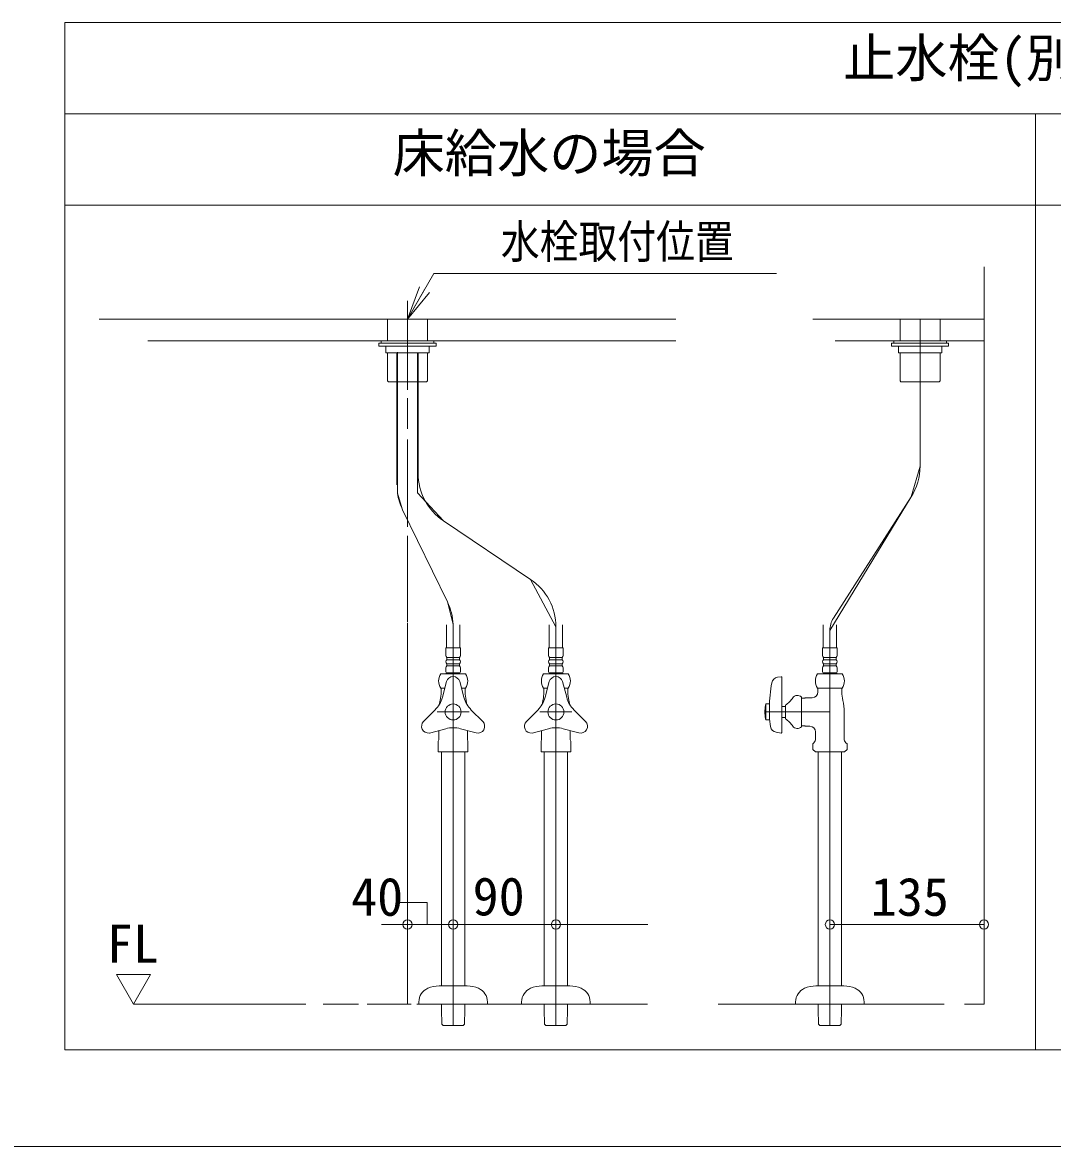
# Model space of a CAD drawing. Units: millimetres, scale not verified. Extents: x -1002 to 1005, y -687 to 676.
# Drawn here: x -47.1 to 347.6, y -687.1 to -256.3 of the extents above; entities that cross this region are included whole.
import ezdxf
from ezdxf.enums import TextEntityAlignment as Align

# ---------------------------------------------------------------- set-up
doc = ezdxf.new("R2010")
doc.units = ezdxf.units.MM
doc.header["$LTSCALE"] = 5
doc.layers.add('F-0', color=7, linetype='Continuous', lineweight=15)
doc.styles.add('ＭＳ ゴシック', font='')
doc.styles.get('ＭＳ ゴシック').set_extended_font_data('MS Gothic')

msp = doc.modelspace()

# ---------------------------------------------------------------- linework, layer by layer
at = {"layer": 'F-0', "lineweight": 18}
for p, q in [((-30.814, -650.025), (-30.814, -256.275)), ((-30.814, -256.275), (712.936, -256.275)), ((-30.814, -291.275), (712.936, -291.275)), ((341.061, -650.025), (341.061, -291.275)), ((341.061, -650.025), (-30.814, -650.025))]:
    msp.add_line(p, q, dxfattribs=at)
at = {"layer": 'F-0'}
for p, q in [((-30.814, -326.275), (341.061, -326.275)), ((341.061, -326.275), (712.936, -326.275)), ((100.436, -370.025), (110.54, -352.525)), ((110.54, -352.525), (241.79, -352.525)), ((321.374, -349.9), (321.374, -632.525)), ((100.436, -370.025), (105.104, -357.564)), ((100.436, -370.025), (106.999, -358.658)), ((100.436, -370.025), (108.893, -359.752)), ((100.436, -362.997), (100.436, -397.018)), ((-17.689, -370.025), (1.08, -370.025)), ((203.249, -370.025), (0.872, -370.025)), ((92.78, -370.025), (92.78, -378.337)), ((108.092, -378.337), (108.092, -370.025)), ((255.749, -370.025), (321.374, -370.025)), ((321.374, -370.025), (264.836, -370.025)), ((289.217, -378.337), (289.217, -370.025)), ((296.874, -426.341), (296.874, -370.025)), ((296.874, -426.341), (296.874, -370.025)), ((304.53, -370.025), (304.53, -378.337)), ((203.249, -378.337), (0.88, -378.337)), ((1.151, -378.337), (203.249, -378.337)), ((90.374, -378.337), (110.499, -378.337)), ((90.374, -379.212), (90.374, -378.337)), ((110.499, -378.337), (110.499, -379.212)), ((286.811, -378.337), (286.811, -379.212)), ((306.936, -378.337), (286.811, -378.337)), ((306.936, -379.212), (306.936, -378.337)), ((89.499, -379.212), (89.499, -380.306)), ((111.374, -379.212), (89.499, -379.212)), ((89.499, -380.306), (111.374, -380.306)), ((110.499, -379.212), (90.374, -379.212)), ((108.749, -380.306), (92.124, -380.306)), ((92.124, -380.306), (92.124, -382.931)), ((92.124, -382.931), (108.749, -382.931)), ((92.78, -382.931), (92.78, -393.606)), ((96.365, -433.465), (96.365, -382.931)), ((96.608, -382.67), (96.608, -436.718)), ((104.264, -382.931), (104.264, -436.581)), ((104.507, -429.106), (104.507, -382.931)), ((108.092, -393.606), (108.092, -382.931)), ((108.749, -382.931), (108.749, -380.306)), ((111.374, -380.306), (111.374, -379.212)), ((111.374, -379.868), (111.374, -380.306)), ((285.936, -380.306), (285.936, -379.212)), ((285.936, -379.212), (307.811, -379.212)), ((285.936, -379.868), (285.936, -380.306)), ((307.811, -380.306), (285.936, -380.306)), ((286.811, -379.212), (306.936, -379.212)), ((288.561, -380.306), (305.186, -380.306)), ((288.561, -382.931), (288.561, -380.306)), ((305.186, -382.931), (288.561, -382.931)), ((289.217, -393.606), (289.217, -382.931)), ((304.53, -382.931), (304.53, -393.606)), ((305.186, -380.306), (305.186, -382.931)), ((307.811, -379.212), (307.811, -380.306)), ((93.108, -393.934), (92.78, -393.606)), ((93.217, -394.043), (93.108, -393.934)), ((93.217, -394.043), (107.261, -394.043)), ((107.261, -394.043), (107.655, -394.043)), ((107.764, -393.934), (107.655, -394.043)), ((108.092, -393.606), (107.764, -393.934)), ((289.217, -393.606), (289.546, -393.934)), ((289.546, -393.934), (289.655, -394.043)), ((290.049, -394.043), (289.655, -394.043)), ((304.092, -394.043), (290.049, -394.043)), ((304.092, -394.043), (304.202, -393.934)), ((304.202, -393.934), (304.53, -393.606)), ((100.436, -400.313), (100.436, -411.98)), ((100.436, -416.098), (100.436, -449.59)), ((98.569, -443.035), (96.608, -436.718)), ((114.189, -447.268), (104.264, -436.581)), ((262.311, -489.322), (293.425, -438.13)), ((98.569, -443.035), (115.732, -478.311)), ((98.569, -443.035), (115.732, -478.311)), ((114.189, -447.268), (147.63, -469.72)), ((147.63, -469.72), (114.189, -447.268)), ((100.436, -453.022), (100.436, -486.069)), ((157.311, -487.881), (147.63, -469.72)), ((117.92, -487.03), (115.732, -478.311)), ((100.436, -486.54), (100.436, -505.18)), ((115.421, -487.143), (115.421, -495.893)), ((117.936, -487.881), (117.936, -495.893)), ((117.936, -487.881), (117.936, -520.525)), ((120.452, -495.893), (120.452, -487.143)), ((154.796, -487.143), (154.796, -495.893)), ((157.311, -487.881), (157.311, -495.893)), ((157.311, -487.881), (157.311, -520.525)), ((159.827, -495.893), (159.827, -487.143)), ((259.796, -495.893), (259.796, -487.143)), ((262.311, -489.322), (262.311, -495.893)), ((262.311, -489.322), (262.311, -640.727)), ((264.827, -487.143), (264.827, -495.893)), ((100.436, -492.591), (100.436, -609.273)), ((120.736, -495.893), (115.136, -495.893)), ((115.136, -495.893), (115.136, -498.846)), ((115.53, -499.612), (120.342, -499.612)), ((115.53, -500.487), (115.53, -499.612)), ((117.936, -495.893), (117.936, -640.727)), ((120.342, -499.612), (120.342, -500.487)), ((120.736, -498.846), (120.736, -495.893)), ((160.111, -495.893), (154.511, -495.893)), ((154.511, -495.893), (154.511, -498.846)), ((154.905, -499.612), (159.717, -499.612)), ((154.905, -500.487), (154.905, -499.612)), ((157.311, -495.893), (157.311, -640.727)), ((159.717, -499.612), (159.717, -500.487)), ((160.111, -498.846), (160.111, -495.893)), ((259.511, -495.893), (265.111, -495.893)), ((259.511, -498.846), (259.511, -495.893)), ((264.717, -499.612), (259.905, -499.612)), ((259.905, -499.612), (259.905, -500.487)), ((262.311, -495.893), (262.311, -520.525)), ((264.717, -500.487), (264.717, -499.612)), ((265.111, -495.893), (265.111, -498.846)), ((115.136, -503.659), (115.136, -505.081)), ((120.342, -500.487), (115.53, -500.487)), ((115.53, -502.018), (120.342, -502.018)), ((115.53, -502.893), (115.53, -502.018)), ((120.342, -502.893), (115.53, -502.893)), ((120.342, -502.018), (120.342, -502.893)), ((120.736, -505.081), (120.736, -503.659)), ((154.511, -503.659), (154.511, -505.081)), ((159.717, -500.487), (154.905, -500.487)), ((154.905, -502.018), (159.717, -502.018)), ((154.905, -502.893), (154.905, -502.018)), ((159.717, -502.893), (154.905, -502.893)), ((159.717, -502.018), (159.717, -502.893)), ((160.111, -505.081), (160.111, -503.659)), ((259.511, -505.081), (259.511, -503.659)), ((259.905, -500.487), (264.717, -500.487)), ((264.717, -502.018), (259.905, -502.018)), ((259.905, -502.018), (259.905, -502.893)), ((259.905, -502.893), (264.717, -502.893)), ((264.717, -502.893), (264.717, -502.018)), ((265.111, -503.659), (265.111, -505.081)), ((113.18, -505.956), (122.692, -505.956)), ((115.574, -505.518), (120.299, -505.518)), ((152.555, -505.956), (162.067, -505.956)), ((154.949, -505.518), (159.674, -505.518)), ((242.28, -507.195), (243.687, -506.997)), ((243.936, -528.367), (243.936, -507.214)), ((267.067, -505.956), (257.555, -505.956)), ((264.674, -505.518), (259.949, -505.518)), ((100.436, -510.986), (100.436, -609.876)), ((114.75, -511.337), (113.18, -511.337)), ((113.342, -511.337), (113.342, -512.218)), ((113.342, -511.337), (113.851, -511.337)), ((113.342, -512.218), (113.342, -512.868)), ((115.401, -508.908), (113.803, -514.87)), ((114.75, -511.337), (113.851, -511.337)), ((120.472, -508.908), (122.069, -514.87)), ((122.022, -511.337), (121.123, -511.337)), ((122.692, -511.337), (121.123, -511.337)), ((122.53, -512.218), (122.53, -512.868)), ((152.555, -511.337), (153.226, -511.337)), ((152.717, -511.337), (152.717, -512.218)), ((152.717, -512.218), (152.717, -512.868)), ((154.776, -508.908), (153.178, -514.87)), ((154.125, -511.337), (153.226, -511.337)), ((159.847, -508.908), (161.444, -514.87)), ((161.397, -511.337), (160.498, -511.337)), ((162.067, -511.337), (160.498, -511.337)), ((257.555, -511.337), (267.067, -511.337)), ((257.717, -511.337), (257.717, -512.218)), ((258.226, -511.337), (257.717, -511.337)), ((257.717, -512.218), (257.717, -512.868)), ((258.226, -511.337), (266.397, -511.337)), ((266.905, -511.337), (266.397, -511.337)), ((266.905, -511.337), (266.905, -512.218)), ((266.905, -512.218), (266.905, -512.868)), ((251.374, -514.806), (251.374, -526.243)), ((251.374, -515.275), (252.03, -515.275)), ((252.03, -515.275), (252.646, -515.275)), ((106.608, -524.137), (110.972, -519.773)), ((124.028, -520.525), (111.844, -520.525)), ((124.028, -520.525), (112.141, -520.525)), ((117.936, -520.525), (117.936, -640.727)), ((129.264, -524.137), (124.9, -519.773)), ((145.983, -524.137), (150.347, -519.773)), ((163.403, -520.525), (151.219, -520.525)), ((163.403, -520.525), (151.219, -520.525)), ((157.311, -520.525), (157.311, -640.727)), ((168.639, -524.137), (164.275, -519.773)), ((262.311, -520.525), (237.374, -520.525)), ((262.311, -520.525), (237.374, -520.525)), ((237.811, -517.462), (237.693, -517.9)), ((237.811, -523.587), (237.811, -517.462)), ((239.124, -517.462), (237.811, -517.462)), ((239.124, -517.462), (239.124, -523.587)), ((239.124, -518.775), (239.124, -522.275)), ((245.249, -518.446), (243.936, -518.446)), ((245.249, -523.15), (245.249, -517.9)), ((262.311, -640.727), (262.311, -520.525)), ((267.78, -520.525), (267.78, -530.77)), ((243.936, -522.603), (245.249, -522.603)), ((108.811, -528.618), (115.105, -526.931)), ((112.467, -527.638), (112.467, -530.77)), ((126.729, -528.529), (120.767, -526.931)), ((123.405, -530.77), (123.405, -527.638)), ((148.186, -528.618), (154.48, -526.931)), ((151.842, -527.638), (151.842, -530.77)), ((166.104, -528.529), (160.142, -526.931)), ((162.78, -530.77), (162.78, -527.638)), ((241.767, -528.313), (243.687, -528.583)), ((252.03, -525.775), (251.374, -525.775)), ((252.646, -525.775), (252.03, -525.775)), ((256.842, -528.181), (256.842, -530.77)), ((255.744, -532.775), (256.202, -532.317)), ((255.744, -532.775), (255.744, -534.848)), ((268.421, -532.317), (268.879, -532.775)), ((268.879, -534.848), (268.879, -532.775)), ((268.879, -534.848), (268.879, -532.775)), ((112.358, -535.837), (112.249, -535.728)), ((112.358, -535.837), (113.352, -535.837)), ((123.514, -535.837), (113.352, -535.837)), ((113.43, -625.525), (113.43, -535.837)), ((122.442, -535.837), (122.442, -625.525)), ((151.733, -535.837), (151.624, -535.728)), ((151.733, -535.837), (152.727, -535.837)), ((162.889, -535.837), (152.727, -535.837)), ((152.805, -625.525), (152.805, -535.837)), ((161.817, -535.837), (161.817, -625.525)), ((255.744, -534.848), (256.733, -535.837)), ((256.733, -535.837), (267.889, -535.837)), ((257.805, -535.837), (257.805, -625.525)), ((266.817, -625.525), (266.817, -535.837)), ((267.889, -535.837), (268.879, -534.848)), ((90.445, -601.988), (192.57, -601.988)), ((262.311, -601.988), (321.37, -601.988)), ((100.436, -609.876), (100.436, -621.528)), ((100.436, -612.705), (100.436, -619.276)), ((-11.126, -621.158), (1.999, -621.158)), ((-4.564, -632.525), (-11.126, -621.158)), ((1.999, -621.158), (-4.564, -632.525)), ((100.436, -621.712), (100.436, -632.525)), ((100.436, -622.218), (100.436, -632.525)), ((123.275, -625.525), (112.597, -625.525)), ((162.65, -625.525), (151.972, -625.525)), ((256.972, -625.525), (267.65, -625.525)), ((-4.564, -632.525), (61.468, -632.525)), ((68.109, -632.525), (81.629, -632.525)), ((84.95, -632.525), (101.85, -632.525)), ((104.035, -632.525), (192.391, -632.525)), ((104.811, -631.65), (104.811, -632.525)), ((131.061, -632.525), (104.811, -632.525)), ((113.43, -633.679), (113.43, -632.526)), ((122.442, -632.526), (122.442, -633.679)), ((131.061, -632.525), (131.061, -631.65)), ((144.186, -631.65), (144.186, -632.525)), ((170.436, -632.525), (144.186, -632.525)), ((152.805, -633.679), (152.805, -632.526)), ((161.817, -632.526), (161.817, -633.679)), ((170.436, -632.525), (170.436, -631.65)), ((219.47, -632.525), (306.15, -632.525)), ((249.186, -632.525), (249.186, -631.65)), ((249.186, -632.525), (275.436, -632.525)), ((257.805, -632.525), (257.805, -633.679)), ((266.817, -633.679), (266.817, -632.525)), ((275.436, -631.65), (275.436, -632.525)), ((313.934, -632.525), (313.989, -632.525)), ((113.454, -634.602), (113.43, -633.679)), ((122.442, -633.679), (122.418, -634.602)), ((152.829, -634.602), (152.805, -633.679)), ((161.817, -633.679), (161.793, -634.602)), ((257.805, -633.679), (257.829, -634.602)), ((257.829, -634.602), (257.949, -640.219)), ((266.673, -640.219), (266.793, -634.602)), ((266.793, -634.602), (266.817, -633.679)), ((114.11, -640.727), (114.111, -640.727)), ((114.111, -640.727), (114.217, -640.727)), ((114.217, -640.727), (121.655, -640.727)), ((121.655, -640.727), (121.761, -640.727)), ((121.761, -640.727), (121.762, -640.727)), ((153.485, -640.727), (153.486, -640.727)), ((153.486, -640.727), (153.592, -640.727)), ((153.592, -640.727), (161.03, -640.727)), ((161.03, -640.727), (161.136, -640.727)), ((161.136, -640.727), (161.137, -640.727)), ((257.949, -640.219), (258.485, -640.727)), ((266.03, -640.727), (258.592, -640.727)), ((266.137, -640.727), (266.673, -640.219)), ((-1002.086, -687.064), (1002.034, -687.064))]:
    msp.add_line(p, q, dxfattribs=at)
at = {"layer": 'F-0', "lineweight": 18}
msp.add_lwpolyline([(712.936, -256.275), (712.936, -650.025), (341.061, -650.025)], dxfattribs=at)
at = {"layer": 'F-0'}
for points in [[(313.989, -632.525), (321.374, -632.525), (321.374, -349.9)], [(264.371, -378.337), (321.374, -378.337), (264.883, -378.337)], [(107.655, -394.043), (107.611, -394.043), (99.561, -394.043)], [(289.655, -394.043), (289.699, -394.043), (297.749, -394.043)], [(263.691, -484.607), (293.425, -438.13), (296.874, -426.341)], [(115.53, -505.518), (115.311, -505.737), (115.311, -505.956)], [(120.561, -505.956), (120.561, -505.737), (120.342, -505.518)], [(154.905, -505.518), (154.686, -505.737), (154.686, -505.956)], [(159.936, -505.956), (159.936, -505.737), (159.717, -505.518)], [(259.686, -505.956), (259.686, -505.737), (259.905, -505.518)], [(264.717, -505.518), (264.936, -505.737), (264.936, -505.956)], [(122.022, -511.337), (122.53, -511.337), (122.53, -512.218)], [(161.397, -511.337), (161.905, -511.337), (161.905, -512.218), (161.905, -512.868)], [(252.646, -515.275), (252.865, -515.056), (255.53, -515.056)], [(237.693, -523.15), (237.811, -523.587), (239.124, -523.587)], [(252.646, -525.775), (252.865, -525.993), (254.655, -525.993)], [(112.249, -531.723), (112.249, -534.848), (112.249, -535.728)], [(123.624, -531.723), (123.624, -535.728), (123.514, -535.837)], [(151.624, -531.723), (151.624, -534.848), (151.624, -535.728)], [(162.999, -531.723), (162.999, -535.728), (162.889, -535.837)], [(107.991, -601.869), (107.991, -593.596), (97.23, -593.596)], [(114.11, -640.727), (113.574, -640.219), (113.454, -634.602)], [(122.418, -634.602), (122.298, -640.219), (121.762, -640.727)], [(153.485, -640.727), (152.949, -640.219), (152.829, -634.602)], [(161.793, -634.602), (161.673, -640.219), (161.137, -640.727)], [(258.592, -640.727), (258.486, -640.727), (258.485, -640.727)], [(266.137, -640.727), (266.136, -640.727), (266.03, -640.727)]]:
    msp.add_lwpolyline(points, dxfattribs=at)
for centre, radius in [((117.936, -520.525), 3.062), ((157.311, -520.525), 3.062), ((100.436, -601.988), 1.75), ((100.436, -601.988), 1.75), ((117.936, -601.988), 1.75), ((117.936, -601.988), 1.75), ((157.311, -601.988), 1.75), ((157.311, -601.988), 1.75), ((262.311, -601.988), 1.75), ((262.311, -601.988), 1.75), ((321.37, -601.988), 1.75), ((321.37, -601.988), 1.75), ((321.37, -601.988), 1.75)]:
    msp.add_circle(centre, radius, dxfattribs=at)
for centre, radius, start, end in [((274.999, -426.341), 21.875, 327.39011, 0), ((126.382, -429.106), 21.875, 180, 236.12262), ((118.24, -433.465), 21.875, 188.55163, 205.94376), ((135.436, -487.881), 21.875, 0, 56.12262), ((96.061, -487.881), 21.875, 2.23046, 25.94376), ((271.061, -489.322), 8.75, 147.39011, 180), ((96.061, -487.881), 21.875, 0, 2.23046), ((116.077, -498.846), 0.941, 180, 234.43222), ((119.795, -498.846), 0.941, 305.56778, 0), ((155.452, -498.846), 0.941, 180, 234.43222), ((159.17, -498.846), 0.941, 305.56778, 0), ((260.452, -498.846), 0.941, 180, 234.43222), ((264.17, -498.846), 0.941, 305.56778, 0), ((116.077, -501.253), 0.941, 125.56778, 234.43222), ((116.077, -503.659), 0.941, 125.56778, 180), ((119.795, -501.253), 0.941, 305.56778, 54.43222), ((119.795, -503.659), 0.941, 0, 54.43222), ((155.452, -501.253), 0.941, 125.56778, 234.43222), ((155.452, -503.659), 0.941, 125.56778, 180), ((159.17, -501.253), 0.941, 305.56778, 54.43222), ((159.17, -503.659), 0.941, 0, 54.43222), ((260.452, -501.253), 0.941, 125.56778, 234.43222), ((260.452, -503.659), 0.941, 125.56778, 180), ((264.17, -501.253), 0.941, 305.56778, 54.43222), ((264.17, -503.659), 0.941, 0, 54.43222), ((117.171, -508.646), 4.812, 146.00705, 213.99295), ((115.574, -505.081), 0.438, 180, 270), ((117.936, -509.587), 2.625, 15, 165), ((120.299, -505.081), 0.438, 270, 0), ((118.702, -508.646), 4.812, 326.00705, 33.99295), ((156.546, -508.646), 4.812, 146.00705, 213.99295), ((154.949, -505.081), 0.438, 180, 270), ((157.311, -509.587), 2.625, 15, 165), ((159.674, -505.081), 0.438, 270, 0), ((158.077, -508.646), 4.812, 326.00705, 33.99295), ((242.646, -509.794), 2.625, 98, 170.1971), ((243.717, -507.214), 0.219, 0, 98), ((261.546, -508.646), 4.812, 146.00705, 213.99295), ((259.949, -505.081), 0.438, 180, 270), ((264.674, -505.081), 0.438, 270, 0), ((263.077, -508.646), 4.812, 326.00705, 33.99295), ((304.749, -520.525), 65.648, 170.1971, 178.47247), ((103.238, -512.039), 10.938, 315, 345), ((132.155, -520.525), 19.688, 166.9604, 171.25756), ((99.096, -512.868), 14.246, 346.9604, 0), ((132.634, -512.039), 10.938, 195, 225), ((136.776, -512.868), 14.246, 180, 193.0396), ((103.717, -520.525), 19.688, 8.74244, 13.0396), ((142.613, -512.039), 10.938, 315, 345), ((171.53, -520.525), 19.688, 166.9604, 171.25756), ((138.471, -512.868), 14.246, 346.9604, 0), ((172.009, -512.039), 10.938, 195, 225), ((176.151, -512.868), 14.246, 180, 193.0396), ((143.092, -520.525), 19.688, 8.74244, 13.0396), ((239.383, -509.19), 10.5, 303.95919, 326.04081), ((249.842, -516.368), 2.188, 45.573, 143.1301), ((255.53, -512.868), 2.188, 270, 0), ((281.151, -512.868), 14.246, 180, 193.0396), ((248.092, -520.525), 19.688, 0, 13.0396), ((248.311, -520.525), 10.938, 166.70293, 180), ((248.311, -520.525), 10.938, 180, 193.29707), ((248.311, -520.525), 10.938, 166.11346, 166.70293), ((108.464, -525.993), 2.625, 135, 277.52424), ((127.408, -525.993), 2.625, 255, 45), ((147.839, -525.993), 2.625, 135, 277.52424), ((166.783, -525.993), 2.625, 255, 45), ((248.311, -520.525), 10.938, 193.29707, 193.88654), ((271.898, -520.684), 32.812, 182.77864, 189.59149), ((239.383, -531.859), 10.5, 33.95919, 56.04081), ((117.936, -537.496), 10.938, 75, 105), ((157.311, -537.496), 10.938, 75, 105), ((242.132, -525.714), 2.625, 189.59149, 261.99591), ((243.717, -528.367), 0.219, 261.99591, 0), ((249.842, -524.681), 2.188, 216.8699, 314.427), ((254.655, -528.181), 2.188, 0, 90), ((110.28, -530.77), 2.188, 334.15807, 0), ((125.592, -530.77), 2.188, 180, 205.84193), ((149.655, -530.77), 2.188, 334.15807, 0), ((164.967, -530.77), 2.188, 180, 205.84193), ((254.655, -530.77), 2.188, 315, 0), ((269.967, -530.77), 2.188, 180, 225), ((110.499, -631.65), 5.688, 113.55646, 180), ((112.597, -636.462), 10.938, 90, 113.55646), ((123.275, -636.462), 10.938, 66.44354, 90), ((125.374, -631.65), 5.688, 0, 66.44354), ((149.874, -631.65), 5.688, 113.55646, 180), ((151.972, -636.462), 10.938, 90, 113.55646), ((162.65, -636.462), 10.938, 66.44354, 90), ((164.749, -631.65), 5.688, 0, 66.44354), ((254.874, -631.65), 5.688, 113.55646, 180), ((256.972, -636.462), 10.938, 90, 113.55646), ((267.65, -636.462), 10.938, 66.44354, 90), ((269.749, -631.65), 5.688, 0, 66.44354)]:
    msp.add_arc(centre, radius, start, end, dxfattribs=at)

# ---------------------------------------------------------------- texts
at = {"layer": 'F-0', "style": 'ＭＳ ゴシック'}
for s, p in [('止水栓(別途手配)参考位置', (267.381, -281.591)), ('床給水の場合', (94.74, -318.048)), ('40', (78.819, -603.038)), ('90', (125.404, -602.894)), ('135', (277.98, -603.038)), ('FL', (-14.766, -621.044))]:
    msp.add_text(s, height=14.66, dxfattribs=at).set_placement(p, align=Align.BOTTOM_LEFT)
at = {"layer": 'F-0', "style": 'ＭＳ ゴシック', "width": 0.85}
msp.add_text('水栓取付位置', height=12.83, dxfattribs=at).set_placement((136.207, -350.492), align=Align.BOTTOM_LEFT)

doc.saveas('drawing.dxf')
